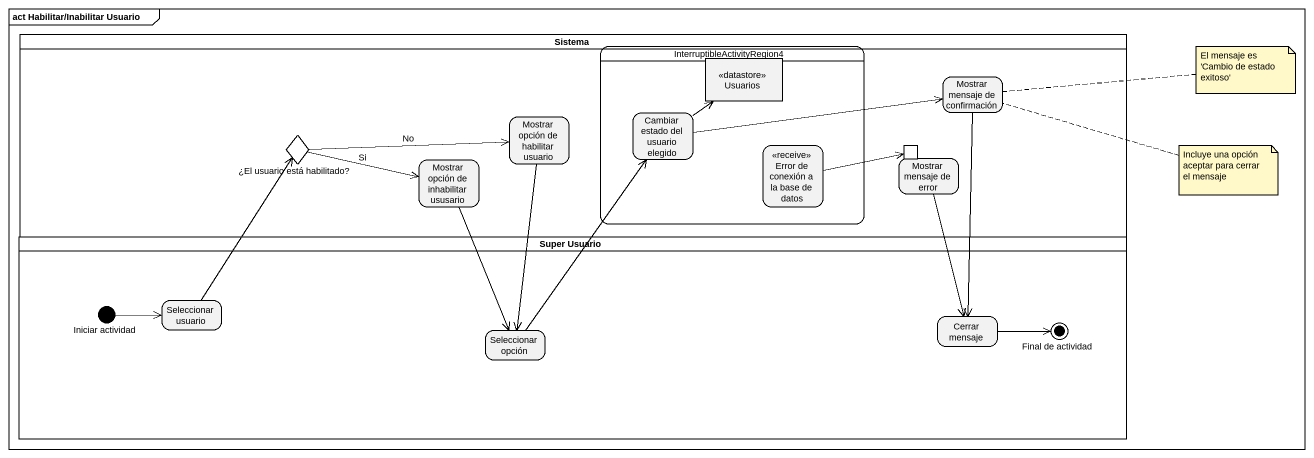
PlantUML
@startuml
mainframe act Habilitar/Inabilitar Usuario
hide empty description
state Sistema <<partition>> {
  state InterruptibleActivityRegion4 {
    state Usuarios <<datastore>>
    state "Cambiar estado del usuario elegido" as Cambiar_estado_del_usuario
    state "Error de conexión a la base de datos" as Error_de_conexión_a_la_base <<receive>>
  }
  state "Mostrar mensaje de confirmación" as Mostrar_mensaje_de
  state "Mostrar opción de habilitar usuario" as Mostrar_opción_de_habilitar
  state "¿El usuario está habilitado?" as El_usuario_está_habilitado <<choice>>
  state "Mostrar opción de inhabilitar ususario" as Mostrar_opción_de
  state "Mostrar mensaje de error" as Mostrar_mensaje_de_error {
    state pin1 <<inputPin>>
  }
}
state "Super Usuario" as Super_Usuario <<partition>> {
  state "Iniciar actividad" as Iniciar_actividad <<start>>
  state "Seleccionar usuario" as Seleccionar_usuario
  state "Seleccionar opción" as Seleccionar_opción
  state "Cerrar mensaje" as Cerrar_mensaje
  state "Final de actividad" as Final_de_actividad <<end>>
}
Mostrar_mensaje_de --> Cerrar_mensaje
Mostrar_opción_de_habilitar --> Seleccionar_opción
Cambiar_estado_del_usuario -up-> Usuarios
Cambiar_estado_del_usuario -right-> Mostrar_mensaje_de
El_usuario_está_habilitado -right-> Mostrar_opción_de_habilitar : No
El_usuario_está_habilitado -right-> Mostrar_opción_de : Si
Error_de_conexión_a_la_base -right-> pin1
Mostrar_opción_de --> Seleccionar_opción
Mostrar_mensaje_de_error --> Cerrar_mensaje
Iniciar_actividad -right-> Seleccionar_usuario
Seleccionar_usuario -up-> El_usuario_está_habilitado
Seleccionar_opción -up-> Cambiar_estado_del_usuario
Cerrar_mensaje -right-> Final_de_actividad
note right of Mostrar_mensaje_de : El mensaje es 'Cambio de estado exitoso'
note right of Mostrar_mensaje_de : Incluye una opción aceptar para cerrar el mensaje
@enduml
